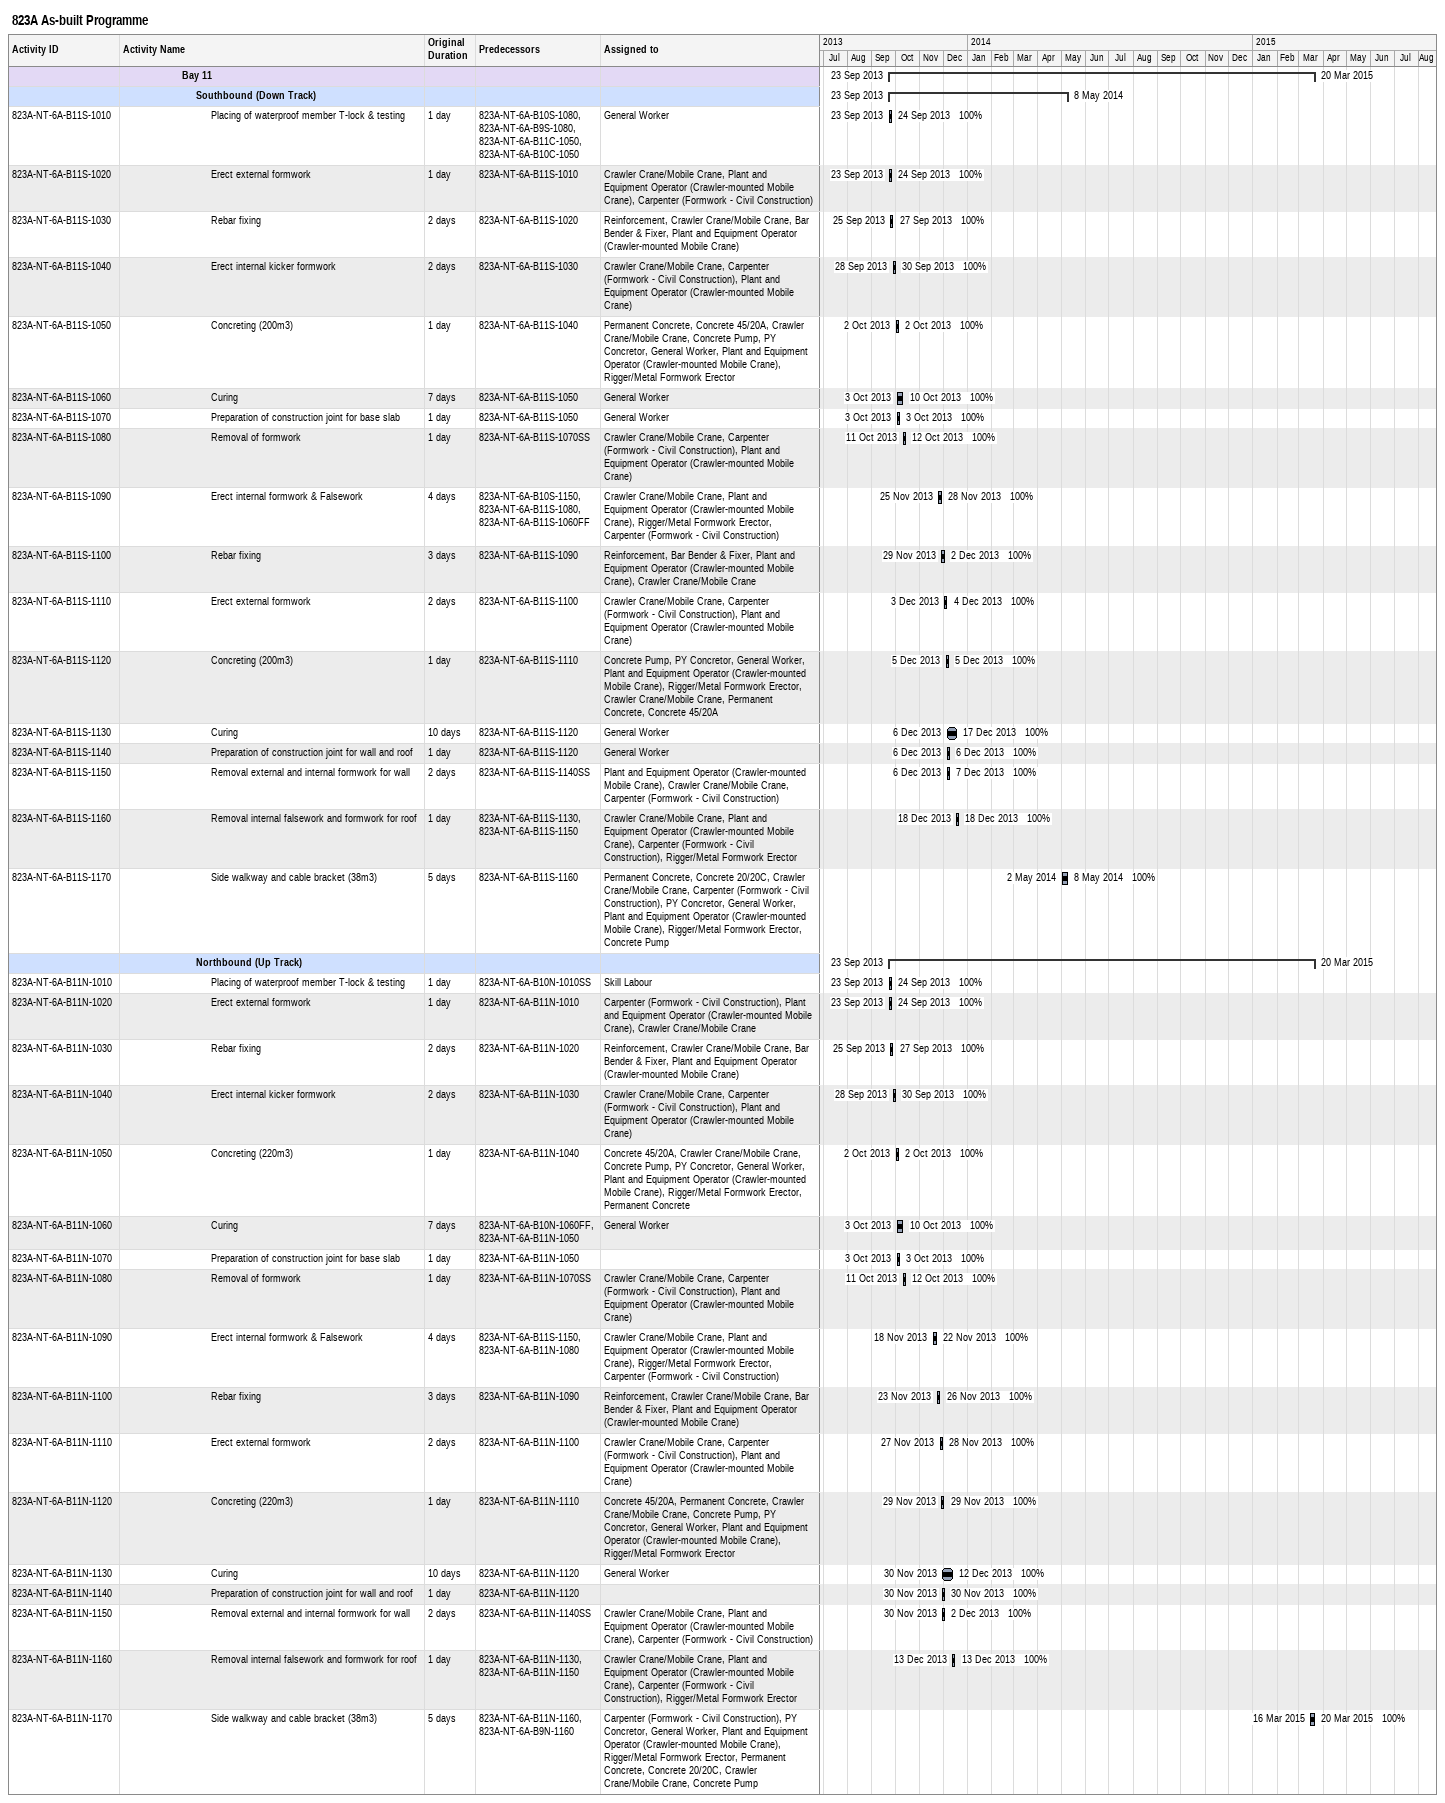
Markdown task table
823A As-built Programme

| ID | Level | Task | Original duration | Start | Finish | Predecessors | Resources | % complete |
|---|---|---|---|---|---|---|---|---|
|  | 5 | **Bay 11** |  | 2013-09-23 | 2015-03-20 |  |  |  |
|  | 6 | **Southbound (Down Track)** |  | 2013-09-23 | 2014-05-08 |  |  |  |
| 823A-NT-6A-B11S-1010 | 7 | Placing of waterproof member T-lock & testing | 1d | 2013-09-23 | 2013-09-24 | 823A-NT-6A-B10S-1080, 823A-NT-6A-B9S-1080, 823A-NT-6A-B11C-1050, 823A-NT-6A-B10C-1050 | General Worker | 100 |
| 823A-NT-6A-B11S-1020 | 7 | Erect external formwork | 1d | 2013-09-23 | 2013-09-24 | 823A-NT-6A-B11S-1010 | Crawler Crane/Mobile Crane, Plant and Equipment Operator (Crawler-mounted Mobile Crane), Carpenter (Formwork - Civil Construction) | 100 |
| 823A-NT-6A-B11S-1030 | 7 | Rebar fixing | 2d | 2013-09-25 | 2013-09-27 | 823A-NT-6A-B11S-1020 | Reinforcement, Crawler Crane/Mobile Crane, Bar Bender & Fixer, Plant and Equipment Operator (Crawler-mounted Mobile Crane) | 100 |
| 823A-NT-6A-B11S-1040 | 7 | Erect internal kicker formwork | 2d | 2013-09-28 | 2013-09-30 | 823A-NT-6A-B11S-1030 | Crawler Crane/Mobile Crane, Carpenter (Formwork - Civil Construction), Plant and Equipment Operator (Crawler-mounted Mobile Crane) | 100 |
| 823A-NT-6A-B11S-1050 | 7 | Concreting (200m3) | 1d | 2013-10-02 | 2013-10-02 | 823A-NT-6A-B11S-1040 | Permanent Concrete, Concrete 45/20A, Crawler Crane/Mobile Crane, Concrete Pump, PY Concretor, General Worker, Plant and Equipment Operator (Crawler-mounted Mobile Crane), Rigger/Metal Formwork Erector | 100 |
| 823A-NT-6A-B11S-1060 | 7 | Curing | 7d | 2013-10-03 | 2013-10-10 | 823A-NT-6A-B11S-1050 | General Worker | 100 |
| 823A-NT-6A-B11S-1070 | 7 | Preparation of construction joint for base slab | 1d | 2013-10-03 | 2013-10-03 | 823A-NT-6A-B11S-1050 | General Worker | 100 |
| 823A-NT-6A-B11S-1080 | 7 | Removal of formwork | 1d | 2013-10-11 | 2013-10-12 | 823A-NT-6A-B11S-1070SS | Crawler Crane/Mobile Crane, Carpenter (Formwork - Civil Construction), Plant and Equipment Operator (Crawler-mounted Mobile Crane) | 100 |
| 823A-NT-6A-B11S-1090 | 7 | Erect internal formwork & Falsework | 4d | 2013-11-25 | 2013-11-28 | 823A-NT-6A-B10S-1150, 823A-NT-6A-B11S-1080, 823A-NT-6A-B11S-1060FF | Crawler Crane/Mobile Crane, Plant and Equipment Operator (Crawler-mounted Mobile Crane), Rigger/Metal Formwork Erector, Carpenter (Formwork - Civil Construction) | 100 |
| 823A-NT-6A-B11S-1100 | 7 | Rebar fixing | 3d | 2013-11-29 | 2013-12-02 | 823A-NT-6A-B11S-1090 | Reinforcement, Bar Bender & Fixer, Plant and Equipment Operator (Crawler-mounted Mobile Crane), Crawler Crane/Mobile Crane | 100 |
| 823A-NT-6A-B11S-1110 | 7 | Erect external formwork | 2d | 2013-12-03 | 2013-12-04 | 823A-NT-6A-B11S-1100 | Crawler Crane/Mobile Crane, Carpenter (Formwork - Civil Construction), Plant and Equipment Operator (Crawler-mounted Mobile Crane) | 100 |
| 823A-NT-6A-B11S-1120 | 7 | Concreting (200m3) | 1d | 2013-12-05 | 2013-12-05 | 823A-NT-6A-B11S-1110 | Concrete Pump, PY Concretor, General Worker, Plant and Equipment Operator (Crawler-mounted Mobile Crane), Rigger/Metal Formwork Erector, Crawler Crane/Mobile Crane, Permanent Concrete, Concrete 45/20A | 100 |
| 823A-NT-6A-B11S-1130 | 7 | Curing | 10d | 2013-12-06 | 2013-12-17 | 823A-NT-6A-B11S-1120 | General Worker | 100 |
| 823A-NT-6A-B11S-1140 | 7 | Preparation of construction joint for wall and roof | 1d | 2013-12-06 | 2013-12-06 | 823A-NT-6A-B11S-1120 | General Worker | 100 |
| 823A-NT-6A-B11S-1150 | 7 | Removal external and internal formwork for wall | 2d | 2013-12-06 | 2013-12-07 | 823A-NT-6A-B11S-1140SS | Plant and Equipment Operator (Crawler-mounted Mobile Crane), Crawler Crane/Mobile Crane, Carpenter (Formwork - Civil Construction) | 100 |
| 823A-NT-6A-B11S-1160 | 7 | Removal internal falsework and formwork for roof | 1d | 2013-12-18 | 2013-12-18 | 823A-NT-6A-B11S-1130, 823A-NT-6A-B11S-1150 | Crawler Crane/Mobile Crane, Plant and Equipment Operator (Crawler-mounted Mobile Crane), Carpenter (Formwork - Civil Construction), Rigger/Metal Formwork Erector | 100 |
| 823A-NT-6A-B11S-1170 | 7 | Side walkway and cable bracket (38m3) | 5d | 2014-05-02 | 2014-05-08 | 823A-NT-6A-B11S-1160 | Permanent Concrete, Concrete 20/20C, Crawler Crane/Mobile Crane, Carpenter (Formwork - Civil Construction), PY Concretor, General Worker, Plant and Equipment Operator (Crawler-mounted Mobile Crane), Rigger/Metal Formwork Erector, Concrete Pump | 100 |
|  | 6 | **Northbound (Up Track)** |  | 2013-09-23 | 2015-03-20 |  |  |  |
| 823A-NT-6A-B11N-1010 | 7 | Placing of waterproof member T-lock & testing | 1d | 2013-09-23 | 2013-09-24 | 823A-NT-6A-B10N-1010SS | Skill Labour | 100 |
| 823A-NT-6A-B11N-1020 | 7 | Erect external formwork | 1d | 2013-09-23 | 2013-09-24 | 823A-NT-6A-B11N-1010 | Carpenter (Formwork - Civil Construction), Plant and Equipment Operator (Crawler-mounted Mobile Crane), Crawler Crane/Mobile Crane | 100 |
| 823A-NT-6A-B11N-1030 | 7 | Rebar fixing | 2d | 2013-09-25 | 2013-09-27 | 823A-NT-6A-B11N-1020 | Reinforcement, Crawler Crane/Mobile Crane, Bar Bender & Fixer, Plant and Equipment Operator (Crawler-mounted Mobile Crane) | 100 |
| 823A-NT-6A-B11N-1040 | 7 | Erect internal kicker formwork | 2d | 2013-09-28 | 2013-09-30 | 823A-NT-6A-B11N-1030 | Crawler Crane/Mobile Crane, Carpenter (Formwork - Civil Construction), Plant and Equipment Operator (Crawler-mounted Mobile Crane) | 100 |
| 823A-NT-6A-B11N-1050 | 7 | Concreting (220m3) | 1d | 2013-10-02 | 2013-10-02 | 823A-NT-6A-B11N-1040 | Concrete 45/20A, Crawler Crane/Mobile Crane, Concrete Pump, PY Concretor, General Worker, Plant and Equipment Operator (Crawler-mounted Mobile Crane), Rigger/Metal Formwork Erector, Permanent Concrete | 100 |
| 823A-NT-6A-B11N-1060 | 7 | Curing | 7d | 2013-10-03 | 2013-10-10 | 823A-NT-6A-B10N-1060FF, 823A-NT-6A-B11N-1050 | General Worker | 100 |
| 823A-NT-6A-B11N-1070 | 7 | Preparation of construction joint for base slab | 1d | 2013-10-03 | 2013-10-03 | 823A-NT-6A-B11N-1050 |  | 100 |
| 823A-NT-6A-B11N-1080 | 7 | Removal of formwork | 1d | 2013-10-11 | 2013-10-12 | 823A-NT-6A-B11N-1070SS | Crawler Crane/Mobile Crane, Carpenter (Formwork - Civil Construction), Plant and Equipment Operator (Crawler-mounted Mobile Crane) | 100 |
| 823A-NT-6A-B11N-1090 | 7 | Erect internal formwork & Falsework | 4d | 2013-11-18 | 2013-11-22 | 823A-NT-6A-B11S-1150, 823A-NT-6A-B11N-1080 | Crawler Crane/Mobile Crane, Plant and Equipment Operator (Crawler-mounted Mobile Crane), Rigger/Metal Formwork Erector, Carpenter (Formwork - Civil Construction) | 100 |
| 823A-NT-6A-B11N-1100 | 7 | Rebar fixing | 3d | 2013-11-23 | 2013-11-26 | 823A-NT-6A-B11N-1090 | Reinforcement, Crawler Crane/Mobile Crane, Bar Bender & Fixer, Plant and Equipment Operator (Crawler-mounted Mobile Crane) | 100 |
| 823A-NT-6A-B11N-1110 | 7 | Erect external formwork | 2d | 2013-11-27 | 2013-11-28 | 823A-NT-6A-B11N-1100 | Crawler Crane/Mobile Crane, Carpenter (Formwork - Civil Construction), Plant and Equipment Operator (Crawler-mounted Mobile Crane) | 100 |
| 823A-NT-6A-B11N-1120 | 7 | Concreting (220m3) | 1d | 2013-11-29 | 2013-11-29 | 823A-NT-6A-B11N-1110 | Concrete 45/20A, Permanent Concrete, Crawler Crane/Mobile Crane, Concrete Pump, PY Concretor, General Worker, Plant and Equipment Operator (Crawler-mounted Mobile Crane), Rigger/Metal Formwork Erector | 100 |
| 823A-NT-6A-B11N-1130 | 7 | Curing | 10d | 2013-11-30 | 2013-12-12 | 823A-NT-6A-B11N-1120 | General Worker | 100 |
| 823A-NT-6A-B11N-1140 | 7 | Preparation of construction joint for wall and roof | 1d | 2013-11-30 | 2013-11-30 | 823A-NT-6A-B11N-1120 |  | 100 |
| 823A-NT-6A-B11N-1150 | 7 | Removal external and internal formwork for wall | 2d | 2013-11-30 | 2013-12-02 | 823A-NT-6A-B11N-1140SS | Crawler Crane/Mobile Crane, Plant and Equipment Operator (Crawler-mounted Mobile Crane), Carpenter (Formwork - Civil Construction) | 100 |
| 823A-NT-6A-B11N-1160 | 7 | Removal internal falsework and formwork for roof | 1d | 2013-12-13 | 2013-12-13 | 823A-NT-6A-B11N-1130, 823A-NT-6A-B11N-1150 | Crawler Crane/Mobile Crane, Plant and Equipment Operator (Crawler-mounted Mobile Crane), Carpenter (Formwork - Civil Construction), Rigger/Metal Formwork Erector | 100 |
| 823A-NT-6A-B11N-1170 | 7 | Side walkway and cable bracket (38m3) | 5d | 2015-03-16 | 2015-03-20 | 823A-NT-6A-B11N-1160, 823A-NT-6A-B9N-1160 | Carpenter (Formwork - Civil Construction), PY Concretor, General Worker, Plant and Equipment Operator (Crawler-mounted Mobile Crane), Rigger/Metal Formwork Erector, Permanent Concrete, Concrete 20/20C, Crawler Crane/Mobile Crane, Concrete Pump | 100 |
